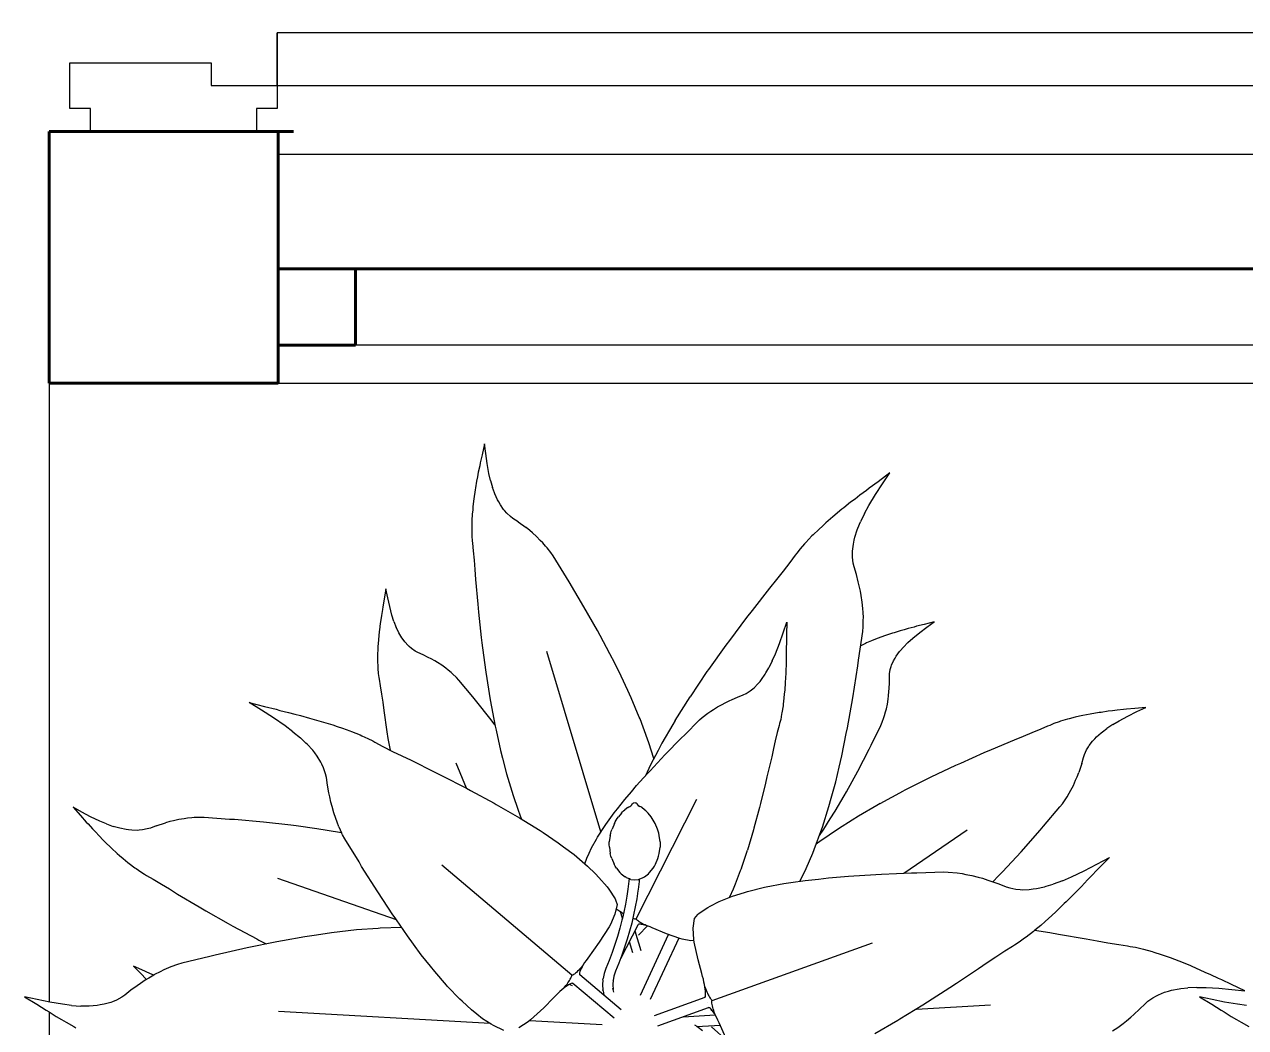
# Model space of a CAD drawing. Header units: metres. Extents: x 244.4 to 340.3, y -4.1 to 64.3.
# Drawn here: x 305.489 to 306.289, y 35.94 to 36.597 of the extents above; entities that cross this region are included whole.
import ezdxf

# ---------------------------------------------------------------- set-up
doc = ezdxf.new("R2010")
doc.units = ezdxf.units.M
doc.layers.add('A-WALL', color=6, linetype='Continuous', lineweight=60)
doc.layers.add('Edges', color=7, linetype='Continuous')

# ---------------------------------------------------------------- blocks, each defined once
blk = doc.blocks.new('*U99')
blk.add_lwpolyline([(33.6, 1753.12, -0.396717), (1595.41, 192)], format="xyb")
for points in [[(72, 192), (33.6, 192), (33.6, 1753.12), (72, 1753.12)], [(33.6, 192), (16.8, 192), (16.8, 192), (16.8, 192), (16.8, 192), (16.8, 177), (0, 177), (0, 190.94), (0, 40.94), (0, 55.94), (16.8, 55.94), (16.8, 40.94), (33.6, 40.94), (33.6, 40.94), (50, 40.94), (50, 144), (33.6, 144)]]:
    blk.add_lwpolyline(points, close=True)
blk.add_lwpolyline([(33.6, 192), (72, 192)])

msp = doc.modelspace()

# ---------------------------------------------------------------- linework, layer by layer
at = {"layer": 'A-WALL'}
for p, q in [((305.50535, 36.3623), (305.50535, 36.52717)), ((305.50535, 36.52717), (305.66535, 36.52717)), ((305.65535, 36.3623), (305.65535, 36.52717)), ((305.65535, 36.4373), (311.50535, 36.4373)), ((305.70605, 36.4373), (305.70605, 36.3873)), ((305.70605, 36.3873), (305.65535, 36.3873)), ((305.50535, 36.3623), (305.65535, 36.3623))]:
    msp.add_line(p, q, dxfattribs=at)
at = {"layer": 'Edges'}
for p, q in [((305.65535, 36.5123), (311.50535, 36.5123)), ((307.63113, 36.3873), (305.70605, 36.3873)), ((305.50535, 36.3623), (305.50535, 35.95681)), ((305.65535, 36.3623), (311.50535, 36.3623)), ((305.79061, 36.32262), (305.78907, 36.31547)), ((305.79143, 36.31618), (305.79061, 36.32262)), ((305.78782, 36.31002), (305.78752, 36.30824)), ((305.78907, 36.31547), (305.78782, 36.31002)), ((305.79236, 36.30969), (305.79143, 36.31618)), ((305.79354, 36.3032), (305.79236, 36.30969)), ((305.78656, 36.30402), (305.78606, 36.30096)), ((305.78752, 36.30824), (305.78656, 36.30402)), ((305.7946, 36.29857), (305.79354, 36.3032)), ((306.05626, 36.30347), (306.04866, 36.29777)), ((306.0515, 36.29644), (306.05626, 36.30347)), ((305.78474, 36.29369), (305.78449, 36.29246)), ((305.78545, 36.29818), (305.78474, 36.29369)), ((305.78606, 36.30096), (305.78545, 36.29818)), ((305.7946, 36.29857), (305.79594, 36.29395)), ((305.79717, 36.29053), (305.79594, 36.29395)), ((306.04281, 36.29355), (306.04102, 36.29207)), ((306.04866, 36.29777), (306.04281, 36.29355)), ((306.04683, 36.28936), (306.0515, 36.29644)), ((305.78364, 36.28647), (305.78303, 36.28161)), ((305.78449, 36.29246), (305.78364, 36.28647)), ((305.79747, 36.28971), (305.79717, 36.29053)), ((305.79917, 36.28595), (305.79747, 36.28971)), ((305.79997, 36.28449), (305.79917, 36.28595)), ((306.03345, 36.28636), (306.03053, 36.28425)), ((306.03654, 36.28886), (306.03345, 36.28636)), ((306.04102, 36.29207), (306.03654, 36.28886)), ((306.04245, 36.28217), (306.04683, 36.28936)), ((305.78287, 36.27936), (305.78257, 36.27642)), ((305.78303, 36.28161), (305.78287, 36.27936)), ((305.80105, 36.28259), (305.79997, 36.28449)), ((305.8031, 36.2796), (305.80105, 36.28259)), ((305.80378, 36.27879), (305.8031, 36.2796)), ((305.80529, 36.27707), (305.80378, 36.27879)), ((306.02481, 36.27968), (306.01899, 36.27481)), ((306.02608, 36.28061), (306.02481, 36.27968)), ((306.03053, 36.28425), (306.02608, 36.28061)), ((306.03955, 36.27691), (306.04245, 36.28217)), ((305.7823, 36.27138), (305.78223, 36.26656)), ((305.78238, 36.27237), (305.7823, 36.27138)), ((305.78257, 36.27642), (305.78238, 36.27237)), ((305.80763, 36.2749), (305.80529, 36.27707)), ((305.80928, 36.27366), (305.80763, 36.2749)), ((305.81274, 36.2714), (305.80928, 36.27366)), ((305.81274, 36.2714), (305.81783, 36.2677)), ((306.01437, 36.27086), (306.01235, 36.26893)), ((306.01899, 36.27481), (306.01437, 36.27086)), ((306.03525, 36.26723), (306.03694, 36.27146)), ((306.03955, 36.27691), (306.03694, 36.27146)), ((305.78223, 36.26656), (305.78227, 36.26556)), ((305.78227, 36.26556), (305.78234, 36.26196)), ((305.78234, 36.26196), (305.78258, 36.25896)), ((305.82024, 36.26577), (305.81783, 36.2677)), ((305.82202, 36.26421), (305.82024, 36.26577)), ((305.82476, 36.26178), (305.82202, 36.26421)), ((305.8272, 36.25932), (305.82476, 36.26178)), ((306.00523, 36.26219), (306.00121, 36.25795)), ((306.00612, 36.26301), (306.00523, 36.26219)), ((306.00964, 36.26653), (306.00612, 36.26301)), ((306.01235, 36.26893), (306.00964, 36.26653)), ((306.0329, 36.25935), (306.03335, 36.26136)), ((306.03335, 36.26136), (306.03486, 36.26623)), ((306.03486, 36.26623), (306.03525, 36.26723)), ((305.78258, 36.25896), (305.78267, 36.25752)), ((305.78267, 36.25752), (305.78321, 36.25256)), ((305.82883, 36.25765), (305.8272, 36.25932)), ((305.83069, 36.25554), (305.82883, 36.25765)), ((305.83163, 36.25437), (305.83069, 36.25554)), ((305.83402, 36.25131), (305.83163, 36.25437)), ((305.99758, 36.2538), (305.99537, 36.25096)), ((306.00043, 36.25702), (305.99758, 36.2538)), ((306.00121, 36.25795), (306.00043, 36.25702)), ((306.03186, 36.25232), (306.03236, 36.25674)), ((306.03236, 36.25674), (306.0329, 36.25935)), ((305.78321, 36.25256), (305.78379, 36.2463)), ((305.78379, 36.2463), (305.78428, 36.24016)), ((305.83551, 36.24911), (305.83402, 36.25131)), ((305.8443, 36.23495), (305.83551, 36.24911)), ((305.9943, 36.24964), (305.99081, 36.24491)), ((305.99537, 36.25096), (305.9943, 36.24964)), ((306.03183, 36.25102), (306.03186, 36.25232)), ((306.03187, 36.24823), (306.03183, 36.25102)), ((306.03233, 36.24436), (306.03187, 36.24823)), ((305.78428, 36.24016), (305.7847, 36.23377)), ((305.98636, 36.23909), (305.98196, 36.23356)), ((305.99081, 36.24491), (305.98636, 36.23909)), ((306.0329, 36.24188), (306.03233, 36.24436)), ((306.03437, 36.23705), (306.0329, 36.24188)), ((305.7847, 36.23377), (305.78623, 36.21753)), ((305.84606, 36.23221), (305.8443, 36.23495)), ((305.8558, 36.21586), (305.84606, 36.23221)), ((305.98196, 36.23356), (305.97734, 36.22796)), ((306.03558, 36.23221), (306.03437, 36.23705)), ((306.03625, 36.22962), (306.03558, 36.23221)), ((306.03701, 36.22597), (306.03625, 36.22962)), ((305.72602, 36.22747), (305.72491, 36.22081)), ((305.7272, 36.22173), (305.72602, 36.22747)), ((305.72848, 36.21597), (305.7272, 36.22173)), ((305.97734, 36.22796), (305.96604, 36.21335)), ((306.03745, 36.22316), (306.03701, 36.22597)), ((306.03814, 36.21886), (306.03745, 36.22316)), ((305.72379, 36.21408), (305.72308, 36.21017)), ((305.72398, 36.21572), (305.72379, 36.21408)), ((305.72491, 36.22081), (305.72398, 36.21572)), ((305.72999, 36.21027), (305.72848, 36.21597)), ((305.78623, 36.21753), (305.78665, 36.21236)), ((305.86471, 36.20021), (305.8558, 36.21586)), ((305.96604, 36.21335), (305.96242, 36.20882)), ((306.03853, 36.21477), (306.03814, 36.21886)), ((306.03877, 36.21204), (306.03853, 36.21477)), ((305.72274, 36.20734), (305.72229, 36.20477)), ((305.72308, 36.21017), (305.72274, 36.20734)), ((305.73127, 36.20624), (305.72999, 36.21027)), ((305.73127, 36.20624), (305.73283, 36.20227)), ((305.78665, 36.21236), (305.78854, 36.19563)), ((305.96242, 36.20882), (305.95119, 36.19374)), ((305.98627, 36.19869), (305.98865, 36.20574)), ((305.98865, 36.20574), (305.98847, 36.19758)), ((306.03889, 36.20877), (306.03877, 36.21204)), ((306.03877, 36.20257), (306.03887, 36.20702)), ((306.03887, 36.20702), (306.03889, 36.20877)), ((306.08535, 36.20594), (306.07881, 36.20423)), ((306.08059, 36.20252), (306.08535, 36.20594)), ((305.72164, 36.19953), (305.72112, 36.19406)), ((305.72183, 36.20066), (305.72164, 36.19953)), ((305.72229, 36.20477), (305.72183, 36.20066)), ((305.73422, 36.19935), (305.73283, 36.20227)), ((305.73456, 36.19866), (305.73422, 36.19935)), ((305.73641, 36.19552), (305.73456, 36.19866)), ((305.86637, 36.19705), (305.86471, 36.20021)), ((305.98384, 36.19175), (305.98627, 36.19869)), ((305.98847, 36.19758), (305.98846, 36.19145)), ((306.03582, 36.1808), (306.03848, 36.19956)), ((306.03848, 36.19956), (306.03877, 36.20257)), ((306.05806, 36.19852), (306.05285, 36.19677)), ((306.05916, 36.19882), (306.05806, 36.19852)), ((306.06311, 36.20008), (306.05916, 36.19882)), ((306.06564, 36.20071), (306.06311, 36.20008)), ((306.06835, 36.20156), (306.06564, 36.20071)), ((306.07221, 36.20251), (306.06835, 36.20156)), ((306.07127, 36.1953), (306.07585, 36.199)), ((306.07379, 36.203), (306.07221, 36.20251)), ((306.07881, 36.20423), (306.07379, 36.203)), ((306.07585, 36.199), (306.08059, 36.20252)), ((305.72076, 36.18965), (305.72072, 36.18763)), ((305.72112, 36.19406), (305.72076, 36.18965)), ((305.73727, 36.19432), (305.73641, 36.19552)), ((305.73842, 36.19277), (305.73727, 36.19432)), ((305.74059, 36.19037), (305.73842, 36.19277)), ((305.74129, 36.18973), (305.74059, 36.19037)), ((305.74286, 36.1884), (305.74129, 36.18973)), ((305.78854, 36.19563), (305.78891, 36.19208)), ((305.78891, 36.19208), (305.79127, 36.17452)), ((305.87283, 36.18506), (305.86637, 36.19705)), ((305.94879, 36.19062), (305.9375, 36.17475)), ((305.95119, 36.19374), (305.94879, 36.19062)), ((305.98124, 36.185), (305.98384, 36.19175)), ((305.98846, 36.19145), (305.98834, 36.18946)), ((305.98834, 36.18946), (305.98837, 36.18482)), ((306.04022, 36.19174), (306.03716, 36.19024)), ((306.04104, 36.19208), (306.04022, 36.19174)), ((306.04434, 36.19357), (306.04104, 36.19208)), ((306.04682, 36.19451), (306.04434, 36.19357)), ((306.04868, 36.1953), (306.04682, 36.19451)), ((306.05285, 36.19677), (306.04868, 36.1953)), ((306.06303, 36.18697), (306.06512, 36.18943)), ((306.06812, 36.19248), (306.06512, 36.18943)), ((306.06812, 36.19248), (306.07127, 36.1953)), ((305.72058, 36.18136), (305.72055, 36.18048)), ((305.72072, 36.18763), (305.72056, 36.18499)), ((305.72056, 36.18499), (305.72058, 36.18136)), ((305.74526, 36.18678), (305.74286, 36.1884)), ((305.74695, 36.18589), (305.74526, 36.18678)), ((305.75044, 36.18433), (305.74695, 36.18589)), ((305.7538, 36.18263), (305.75044, 36.18433)), ((305.75561, 36.18172), (305.7538, 36.18263)), ((305.75806, 36.18034), (305.75561, 36.18172)), ((305.86691, 36.06822), (305.83141, 36.18657)), ((305.87595, 36.17874), (305.87283, 36.18506)), ((305.97922, 36.18033), (305.98124, 36.185)), ((305.98837, 36.18482), (305.98821, 36.18147)), ((305.98821, 36.18147), (305.98823, 36.17846)), ((306.05874, 36.18045), (306.05968, 36.18213)), ((306.05968, 36.18213), (306.06043, 36.18341)), ((306.06043, 36.18341), (306.06254, 36.18638)), ((306.06254, 36.18638), (306.06303, 36.18697)), ((305.72055, 36.18048), (305.72071, 36.1762)), ((305.72071, 36.1762), (305.72079, 36.17532)), ((305.72079, 36.17532), (305.72103, 36.17216)), ((305.75988, 36.17919), (305.75806, 36.18034)), ((305.76267, 36.17742), (305.75988, 36.17919)), ((305.76518, 36.17558), (305.76267, 36.17742)), ((305.76684, 36.17434), (305.76518, 36.17558)), ((305.76875, 36.17275), (305.76684, 36.17434)), ((305.79127, 36.17452), (305.79148, 36.17287)), ((305.88017, 36.17037), (305.87595, 36.17874)), ((305.93643, 36.17329), (305.92532, 36.1568)), ((305.9375, 36.17475), (305.93643, 36.17329)), ((305.97506, 36.17247), (305.97696, 36.17577)), ((305.97922, 36.18033), (305.97696, 36.17577)), ((305.98823, 36.17846), (305.988, 36.17365)), ((305.988, 36.17365), (305.98801, 36.17236)), ((306.03206, 36.15609), (306.03538, 36.17717)), ((306.03538, 36.17717), (306.03582, 36.1808)), ((306.05606, 36.17176), (306.05656, 36.17461)), ((306.05656, 36.17461), (306.05714, 36.17659)), ((306.05714, 36.17659), (306.05743, 36.17749)), ((306.05743, 36.17749), (306.05874, 36.18045)), ((305.72103, 36.17216), (305.72141, 36.16954)), ((305.72141, 36.16954), (305.72156, 36.16829)), ((305.72156, 36.16829), (305.72231, 36.16401)), ((305.76973, 36.17184), (305.76875, 36.17275)), ((305.77219, 36.1695), (305.76973, 36.17184)), ((305.77374, 36.1678), (305.77219, 36.1695)), ((305.78293, 36.15667), (305.77374, 36.1678)), ((305.79148, 36.17287), (305.79438, 36.15471)), ((305.88451, 36.16089), (305.88017, 36.17037)), ((305.96724, 36.16266), (305.96978, 36.16522)), ((305.96978, 36.16522), (305.97118, 36.16689)), ((305.97118, 36.16689), (305.97224, 36.16822)), ((305.97224, 36.16822), (305.97461, 36.1717)), ((305.97461, 36.1717), (305.97506, 36.17247)), ((305.98766, 36.16608), (305.98736, 36.1611)), ((305.98801, 36.17236), (305.98766, 36.16608)), ((306.05576, 36.16227), (306.05594, 36.16604)), ((306.05593, 36.16986), (306.05606, 36.17176)), ((306.05594, 36.16604), (306.05593, 36.16986)), ((305.72231, 36.16401), (305.72315, 36.15861)), ((305.72315, 36.15861), (305.72389, 36.15332)), ((305.88674, 36.15614), (305.88451, 36.16089)), ((305.95647, 36.15662), (305.96019, 36.15808)), ((305.96019, 36.15808), (305.96202, 36.15896)), ((305.96202, 36.15896), (305.96466, 36.16061)), ((305.96466, 36.16061), (305.96643, 36.16198)), ((305.96643, 36.16198), (305.96724, 36.16266)), ((305.9871, 36.15881), (305.98688, 36.15588)), ((305.98736, 36.1611), (305.9871, 36.15881)), ((306.0551, 36.15532), (306.05541, 36.15744)), ((306.05541, 36.15744), (306.05567, 36.16025)), ((306.05567, 36.16025), (306.05576, 36.16227)), ((305.64445, 36.14799), (305.63644, 36.153)), ((305.63644, 36.153), (305.64647, 36.15039)), ((305.64647, 36.15039), (305.65405, 36.14859)), ((305.72389, 36.15332), (305.72456, 36.14784)), ((305.78475, 36.15453), (305.78293, 36.15667)), ((305.79494, 36.1417), (305.78475, 36.15453)), ((305.79438, 36.15471), (305.79759, 36.13765)), ((305.89201, 36.14356), (305.88674, 36.15614)), ((305.91548, 36.1412), (305.92532, 36.1568)), ((305.94072, 36.14853), (305.94341, 36.15022)), ((305.94341, 36.15022), (305.94638, 36.15181)), ((305.94638, 36.15181), (305.94833, 36.15289)), ((305.94833, 36.15289), (305.95095, 36.15417)), ((305.95095, 36.15417), (305.95287, 36.155)), ((305.95287, 36.155), (305.95647, 36.15662)), ((305.98626, 36.15091), (305.98555, 36.14627)), ((305.98635, 36.15187), (305.98626, 36.15091)), ((305.98688, 36.15588), (305.98635, 36.15187)), ((306.02858, 36.13651), (306.03206, 36.15609)), ((306.05397, 36.14901), (306.05463, 36.15205)), ((306.05463, 36.15205), (306.0551, 36.15532)), ((306.2241, 36.1498), (306.21683, 36.14909)), ((306.21822, 36.14706), (306.2241, 36.1498)), ((305.65232, 36.14296), (305.64445, 36.14799)), ((305.6599, 36.13778), (305.65232, 36.14296)), ((305.65405, 36.14859), (305.65646, 36.14786)), ((305.65646, 36.14786), (305.66221, 36.14654)), ((305.66221, 36.14654), (305.6663, 36.14536)), ((305.6663, 36.14536), (305.67003, 36.14451)), ((305.67003, 36.14451), (305.6759, 36.14282)), ((305.6759, 36.14282), (305.67751, 36.14245)), ((305.67751, 36.14245), (305.68517, 36.14019)), ((305.72456, 36.14784), (305.72671, 36.13395)), ((305.79745, 36.1384), (305.79494, 36.1417)), ((305.89253, 36.14233), (305.89201, 36.14356)), ((305.89751, 36.1291), (305.89253, 36.14233)), ((305.91548, 36.1412), (305.91405, 36.1387)), ((305.92166, 36.13168), (305.93159, 36.14164)), ((305.93159, 36.14164), (305.93325, 36.14315)), ((305.93325, 36.14315), (305.93692, 36.14601)), ((305.93692, 36.14601), (305.93896, 36.14744)), ((305.93896, 36.14744), (305.94072, 36.14853)), ((305.98472, 36.14196), (305.98403, 36.1392)), ((305.98534, 36.14531), (305.98472, 36.14196)), ((305.98555, 36.14627), (305.98534, 36.14531)), ((306.05129, 36.14012), (306.05242, 36.14333)), ((306.05242, 36.14333), (306.05285, 36.14459)), ((306.05285, 36.14459), (306.05352, 36.14698)), ((306.05352, 36.14698), (306.05397, 36.14901)), ((306.17277, 36.14213), (306.16815, 36.14074)), ((306.17373, 36.14236), (306.17277, 36.14213)), ((306.17765, 36.14342), (306.17373, 36.14236)), ((306.18054, 36.14402), (306.17765, 36.14342)), ((306.18273, 36.14455), (306.18054, 36.14402)), ((306.18755, 36.14544), (306.18273, 36.14455)), ((306.19351, 36.14646), (306.18755, 36.14544)), ((306.19476, 36.14659), (306.19351, 36.14646)), ((306.19925, 36.14728), (306.19476, 36.14659)), ((306.20209, 36.14755), (306.19925, 36.14728)), ((306.20516, 36.148), (306.20209, 36.14755)), ((306.20947, 36.14837), (306.20516, 36.148)), ((306.2065, 36.1411), (306.21232, 36.1442)), ((306.21125, 36.14863), (306.20947, 36.14837)), ((306.21683, 36.14909), (306.21125, 36.14863)), ((306.21232, 36.1442), (306.21822, 36.14706)), ((305.66509, 36.13392), (305.6599, 36.13778)), ((305.66509, 36.13392), (305.67006, 36.1298)), ((305.68517, 36.14019), (305.69124, 36.13836)), ((305.69124, 36.13836), (305.69398, 36.13737)), ((305.69398, 36.13737), (305.69754, 36.13624)), ((305.69754, 36.13624), (305.70235, 36.13442)), ((305.70235, 36.13442), (305.70351, 36.13403)), ((305.70351, 36.13403), (305.70904, 36.13178)), ((305.72671, 36.13395), (305.72733, 36.12955)), ((305.79759, 36.13765), (305.79819, 36.13499)), ((305.79819, 36.13499), (305.80115, 36.12156)), ((305.91405, 36.1387), (305.90685, 36.12632)), ((305.98252, 36.13348), (305.98114, 36.12803)), ((305.98373, 36.1379), (305.98252, 36.13348)), ((305.98403, 36.1392), (305.98373, 36.1379)), ((306.02774, 36.13267), (306.02858, 36.13651)), ((306.04395, 36.12508), (306.05036, 36.13801)), ((306.05036, 36.13801), (306.05129, 36.14012)), ((306.15512, 36.13555), (306.14932, 36.13309)), ((306.15967, 36.13756), (306.15512, 36.13555)), ((306.16102, 36.13809), (306.15967, 36.13756)), ((306.1638, 36.13923), (306.16102, 36.13809)), ((306.16721, 36.1404), (306.1638, 36.13923)), ((306.16815, 36.14074), (306.16721, 36.1404)), ((306.19178, 36.13049), (306.19484, 36.13325)), ((306.19484, 36.13325), (306.19553, 36.13379)), ((306.19553, 36.13379), (306.19841, 36.13601)), ((306.20241, 36.13869), (306.19841, 36.13601)), ((306.20241, 36.13869), (306.2065, 36.1411)), ((305.67359, 36.12648), (305.67006, 36.1298)), ((305.67441, 36.1257), (305.67359, 36.12648)), ((305.67801, 36.12175), (305.67441, 36.1257)), ((305.70904, 36.13178), (305.71015, 36.13125)), ((305.71015, 36.13125), (305.71412, 36.1295)), ((305.71412, 36.1295), (305.71733, 36.12784)), ((305.71733, 36.12784), (305.71885, 36.1271)), ((305.71885, 36.1271), (305.72395, 36.12431)), ((305.72733, 36.12955), (305.72869, 36.12184)), ((305.89828, 36.12673), (305.89751, 36.1291)), ((305.90167, 36.11643), (305.89828, 36.12673)), ((305.90685, 36.12632), (305.90442, 36.12167)), ((305.90887, 36.1187), (305.91973, 36.12984)), ((305.91973, 36.12984), (305.92166, 36.13168)), ((305.98114, 36.12803), (305.97996, 36.12283)), ((306.02482, 36.11816), (306.02774, 36.13267)), ((306.13767, 36.12842), (306.12266, 36.12202)), ((306.14362, 36.13076), (306.13767, 36.12842)), ((306.14932, 36.13309), (306.14362, 36.13076)), ((306.18693, 36.12482), (306.18915, 36.12768)), ((306.18915, 36.12768), (306.19062, 36.12929)), ((306.19062, 36.12929), (306.19178, 36.13049)), ((305.67935, 36.12005), (305.67801, 36.12175)), ((305.681, 36.11784), (305.67935, 36.12005)), ((305.68343, 36.11395), (305.681, 36.11784)), ((305.72395, 36.12431), (305.73029, 36.12101)), ((305.73029, 36.12101), (305.73637, 36.11803)), ((305.73637, 36.11803), (305.74257, 36.11517)), ((305.80115, 36.12156), (305.80242, 36.11668)), ((305.89911, 36.10838), (305.90887, 36.1187)), ((305.90442, 36.12167), (305.8994, 36.11212)), ((305.97889, 36.11756), (305.97573, 36.10425)), ((305.97996, 36.12283), (305.97889, 36.11756)), ((306.023, 36.11074), (306.02482, 36.11816)), ((306.0352, 36.108), (306.04275, 36.12254)), ((306.04275, 36.12254), (306.04395, 36.12508)), ((306.11786, 36.12004), (306.1025, 36.11316)), ((306.12266, 36.12202), (306.11786, 36.12004)), ((306.18314, 36.11712), (306.18382, 36.11908)), ((306.18382, 36.11908), (306.18518, 36.12196)), ((306.18518, 36.12196), (306.18635, 36.12393)), ((306.18635, 36.12393), (306.18693, 36.12482)), ((305.68403, 36.11275), (305.68343, 36.11395)), ((305.68521, 36.11016), (305.68403, 36.11275)), ((305.68647, 36.10641), (305.68521, 36.11016)), ((305.74257, 36.11517), (305.75809, 36.10738)), ((305.77879, 36.09683), (305.77215, 36.11325)), ((305.80242, 36.11668), (305.80508, 36.10642)), ((305.8994, 36.11212), (305.89607, 36.10494)), ((306.02076, 36.101), (306.023, 36.11074)), ((306.09923, 36.11173), (306.08322, 36.10414)), ((306.1025, 36.11316), (306.09923, 36.11173)), ((306.18204, 36.11315), (306.18006, 36.10717)), ((306.18204, 36.11315), (306.18314, 36.11712)), ((305.68703, 36.10389), (305.68647, 36.10641)), ((305.68774, 36.09888), (305.68703, 36.10389)), ((305.75809, 36.10738), (305.76293, 36.10508)), ((305.76293, 36.10508), (305.77832, 36.09707)), ((305.80508, 36.10642), (305.80937, 36.0922)), ((305.89032, 36.09863), (305.89728, 36.10627)), ((305.89728, 36.10627), (305.89911, 36.10838)), ((305.97573, 36.10425), (305.97485, 36.10013)), ((306.02779, 36.09449), (306.0352, 36.108)), ((306.08171, 36.10344), (306.06529, 36.09516)), ((306.08322, 36.10414), (306.08171, 36.10344)), ((306.17653, 36.09877), (306.17801, 36.10212)), ((306.17801, 36.10212), (306.17896, 36.10429)), ((306.17896, 36.10429), (306.18006, 36.10717)), ((305.68869, 36.09395), (305.68774, 36.09888)), ((305.68916, 36.09133), (305.68869, 36.09395)), ((305.77832, 36.09707), (305.77879, 36.09683)), ((305.77879, 36.09683), (305.78151, 36.09549)), ((305.78151, 36.09549), (305.79695, 36.08706)), ((305.88249, 36.08941), (305.88694, 36.09453)), ((305.88694, 36.09453), (305.89032, 36.09863)), ((305.97485, 36.10013), (305.97149, 36.08689)), ((306.01779, 36.09032), (306.02076, 36.101)), ((306.02622, 36.09188), (306.02779, 36.09449)), ((306.05001, 36.08691), (306.06529, 36.09516)), ((306.17239, 36.09122), (306.17383, 36.09363)), ((306.17383, 36.09363), (306.17493, 36.09569)), ((306.17493, 36.09569), (306.17653, 36.09877)), ((305.68998, 36.08772), (305.68916, 36.09133)), ((305.69074, 36.085), (305.68998, 36.08772)), ((305.79695, 36.08706), (305.79837, 36.08632)), ((305.79837, 36.08632), (305.81356, 36.07755)), ((305.80937, 36.0922), (305.81251, 36.08321)), ((305.87788, 36.08348), (305.88249, 36.08941)), ((305.88627, 36.08512), (305.88629, 36.08513)), ((305.88629, 36.08513), (305.88633, 36.08517)), ((305.88633, 36.08517), (305.88685, 36.08571)), ((305.88646, 36.08521), (305.88633, 36.08517)), ((305.88646, 36.08521), (305.88635, 36.08507)), ((305.8865, 36.08526), (305.88646, 36.08521)), ((305.88685, 36.08571), (305.8865, 36.08526)), ((305.88673, 36.08542), (305.8865, 36.08526)), ((305.88685, 36.08571), (305.88692, 36.0858)), ((305.88692, 36.0858), (305.88743, 36.08656)), ((305.88731, 36.08629), (305.88692, 36.0858)), ((305.88743, 36.08656), (305.88773, 36.08694)), ((305.88773, 36.08694), (305.88812, 36.08724)), ((305.88812, 36.08724), (305.88858, 36.08742)), ((305.88858, 36.08742), (305.88908, 36.08749)), ((305.88908, 36.08749), (305.88957, 36.08742)), ((305.88957, 36.08742), (305.89003, 36.08724)), ((305.89003, 36.08724), (305.89042, 36.08694)), ((305.89004, 36.01132), (305.92983, 36.08975)), ((305.89042, 36.08694), (305.89073, 36.08656)), ((305.89123, 36.0858), (305.89073, 36.08656)), ((305.8913, 36.08571), (305.89123, 36.0858)), ((305.89182, 36.08517), (305.8913, 36.08571)), ((305.89165, 36.08526), (305.8913, 36.08571)), ((305.89165, 36.08526), (305.89142, 36.08542)), ((305.89169, 36.08521), (305.89165, 36.08526)), ((305.8918, 36.08507), (305.89169, 36.08521)), ((305.89182, 36.08517), (305.89169, 36.08521)), ((305.89186, 36.08513), (305.89182, 36.08517)), ((305.89188, 36.08512), (305.89186, 36.08513)), ((305.97149, 36.08689), (305.97086, 36.08416)), ((306.01638, 36.08502), (306.01779, 36.09032)), ((306.0204, 36.08187), (306.02622, 36.09188)), ((306.04766, 36.08553), (306.03577, 36.07862)), ((306.05001, 36.08691), (306.04766, 36.08553)), ((306.16773, 36.08467), (306.16937, 36.08676)), ((306.16937, 36.08676), (306.17156, 36.08996)), ((306.17156, 36.08996), (306.17239, 36.09122)), ((305.5267, 36.08129), (305.52101, 36.08439)), ((305.52101, 36.08439), (305.52589, 36.07896)), ((305.52589, 36.07896), (305.52958, 36.07474)), ((305.53251, 36.07823), (305.5267, 36.08129)), ((305.53845, 36.07538), (305.53251, 36.07823)), ((305.59605, 36.07726), (305.59374, 36.07692)), ((305.59884, 36.07753), (305.59605, 36.07726)), ((305.60035, 36.0776), (305.59884, 36.07753)), ((305.60423, 36.07775), (305.60035, 36.0776)), ((305.60688, 36.07767), (305.60423, 36.07775)), ((305.62351, 36.07648), (305.60688, 36.07767)), ((305.69184, 36.08086), (305.69074, 36.085)), ((305.69314, 36.07705), (305.69184, 36.08086)), ((305.81251, 36.08321), (305.81404, 36.07889)), ((305.81356, 36.07755), (305.82702, 36.06921)), ((305.81404, 36.07889), (305.81493, 36.0767)), ((305.87016, 36.07313), (305.8756, 36.08069)), ((305.8756, 36.08069), (305.87788, 36.08348)), ((305.87692, 36.07605), (305.87762, 36.07713)), ((305.87762, 36.07713), (305.87839, 36.07816)), ((305.88035, 36.08065), (305.87839, 36.07816)), ((305.88035, 36.08065), (305.88105, 36.08144)), ((305.88105, 36.08144), (305.88181, 36.08215)), ((305.88181, 36.08215), (305.88263, 36.0828)), ((305.88452, 36.08421), (305.88263, 36.0828)), ((305.88452, 36.08421), (305.88514, 36.0846)), ((305.88514, 36.0846), (305.88582, 36.08491)), ((305.88576, 36.08469), (305.88627, 36.08512)), ((305.88582, 36.08491), (305.88627, 36.08512)), ((305.89233, 36.08491), (305.89188, 36.08512)), ((305.89239, 36.08469), (305.89188, 36.08512)), ((305.89301, 36.0846), (305.89233, 36.08491)), ((305.89363, 36.08421), (305.89301, 36.0846)), ((305.89552, 36.0828), (305.89363, 36.08421)), ((305.89635, 36.08215), (305.89552, 36.0828)), ((305.89711, 36.08144), (305.89635, 36.08215)), ((305.8978, 36.08065), (305.89711, 36.08144)), ((305.89976, 36.07816), (305.8978, 36.08065)), ((305.90053, 36.07713), (305.89976, 36.07816)), ((305.90123, 36.07605), (305.90053, 36.07713)), ((305.97086, 36.08416), (305.9672, 36.0708)), ((306.01208, 36.07147), (306.01638, 36.08502)), ((306.01718, 36.07683), (306.0204, 36.08187)), ((306.03577, 36.07862), (306.03151, 36.07593)), ((306.15691, 36.072), (306.16773, 36.08467)), ((305.52958, 36.07474), (305.53085, 36.07346)), ((305.53085, 36.07346), (305.5337, 36.07022)), ((305.5337, 36.07022), (305.53588, 36.06801)), ((305.54283, 36.07353), (305.53845, 36.07538)), ((305.54283, 36.07353), (305.54736, 36.0719)), ((305.55085, 36.07089), (305.54736, 36.0719)), ((305.55169, 36.07066), (305.55085, 36.07089)), ((305.55573, 36.06983), (305.55169, 36.07066)), ((305.55738, 36.06962), (305.55573, 36.06983)), ((305.55955, 36.06938), (305.55738, 36.06962)), ((305.56318, 36.06929), (305.55955, 36.06938)), ((305.56423, 36.06936), (305.56318, 36.06929)), ((305.56651, 36.06958), (305.56423, 36.06936)), ((305.56964, 36.0702), (305.56651, 36.06958)), ((305.57162, 36.07081), (305.56964, 36.0702)), ((305.57547, 36.07229), (305.57162, 36.07081)), ((305.57547, 36.07229), (305.58146, 36.07424)), ((305.58443, 36.07506), (305.58146, 36.07424)), ((305.58674, 36.07559), (305.58443, 36.07506)), ((305.59031, 36.07638), (305.58674, 36.07559)), ((305.59374, 36.07692), (305.59031, 36.07638)), ((305.62676, 36.0763), (305.62351, 36.07648)), ((305.64572, 36.07461), (305.62676, 36.0763)), ((305.66361, 36.07264), (305.64572, 36.07461)), ((305.66714, 36.07214), (305.66361, 36.07264)), ((305.68065, 36.07034), (305.66714, 36.07214)), ((305.6876, 36.06915), (305.68065, 36.07034)), ((305.69685, 36.06767), (305.6876, 36.06915)), ((305.69398, 36.07454), (305.69314, 36.07705)), ((305.69514, 36.07161), (305.69398, 36.07454)), ((305.69514, 36.07161), (305.69695, 36.06765)), ((305.82702, 36.06921), (305.82906, 36.0678)), ((305.8647, 36.06482), (305.86965, 36.07244)), ((305.86965, 36.07244), (305.87016, 36.07313)), ((305.87373, 36.06878), (305.87424, 36.07013)), ((305.87577, 36.07374), (305.87424, 36.07013)), ((305.87577, 36.07374), (305.87631, 36.07492)), ((305.87631, 36.07492), (305.87692, 36.07605)), ((305.90184, 36.07492), (305.90123, 36.07605)), ((305.90238, 36.07374), (305.90184, 36.07492)), ((305.90391, 36.07013), (305.90238, 36.07374)), ((305.90442, 36.06878), (305.90391, 36.07013)), ((305.96689, 36.06957), (305.96292, 36.05634)), ((305.9672, 36.0708), (305.96689, 36.06957)), ((306.00672, 36.05664), (306.01168, 36.07017)), ((306.01013, 36.06595), (306.013, 36.07012)), ((306.02254, 36.07028), (306.0103, 36.06187)), ((306.01168, 36.07017), (306.01208, 36.07147)), ((306.013, 36.07012), (306.01718, 36.07683)), ((306.03151, 36.07593), (306.02254, 36.07028)), ((306.06553, 36.04124), (306.1069, 36.06957)), ((306.14222, 36.05523), (306.15483, 36.06949)), ((306.15483, 36.06949), (306.15691, 36.072)), ((305.53588, 36.06801), (305.53778, 36.06588)), ((305.53778, 36.06588), (305.541, 36.06267)), ((305.541, 36.06267), (305.54185, 36.06175)), ((305.54185, 36.06175), (305.54621, 36.05755)), ((305.69695, 36.06765), (305.69685, 36.06767)), ((305.6976, 36.06624), (305.69695, 36.06765)), ((305.69899, 36.06375), (305.6976, 36.06624)), ((305.70839, 36.04857), (305.69899, 36.06375)), ((305.82906, 36.0678), (305.83892, 36.06116)), ((305.83892, 36.06116), (305.84239, 36.05854)), ((305.86071, 36.05772), (305.86392, 36.06342)), ((305.86392, 36.06342), (305.8647, 36.06482)), ((305.87234, 36.06004), (305.87242, 36.0618)), ((305.87299, 36.066), (305.87242, 36.0618)), ((305.87299, 36.066), (305.87332, 36.0674)), ((305.87332, 36.0674), (305.87373, 36.06878)), ((305.90484, 36.0674), (305.90442, 36.06878)), ((305.90516, 36.066), (305.90484, 36.0674)), ((305.90573, 36.0618), (305.90516, 36.066)), ((305.90573, 36.0618), (305.90581, 36.06004)), ((306.0103, 36.06187), (306.008, 36.06014)), ((305.54621, 36.05755), (305.54978, 36.0542)), ((305.54978, 36.0542), (305.55151, 36.05276)), ((305.84239, 36.05854), (305.84931, 36.05337)), ((305.84931, 36.05337), (305.85634, 36.04739)), ((305.85763, 36.05104), (305.85917, 36.0544)), ((305.85917, 36.0544), (305.86071, 36.05772)), ((305.87249, 36.05828), (305.87234, 36.06004)), ((305.87249, 36.05828), (305.87305, 36.0541)), ((305.8734, 36.05243), (305.87305, 36.0541)), ((305.90475, 36.05243), (305.9051, 36.0541)), ((305.9051, 36.0541), (305.90566, 36.05828)), ((305.90581, 36.06004), (305.90566, 36.05828)), ((305.95897, 36.04452), (305.96292, 36.05634)), ((306.00146, 36.04433), (306.00572, 36.05432)), ((306.00572, 36.05432), (306.00672, 36.05664)), ((306.13002, 36.04199), (306.14222, 36.05523)), ((305.55151, 36.05276), (305.55371, 36.05079)), ((305.55371, 36.05079), (305.55689, 36.04826)), ((305.55689, 36.04826), (305.55765, 36.04762)), ((305.55765, 36.04762), (305.56151, 36.04473)), ((305.7101, 36.04564), (305.70839, 36.04857)), ((305.7207, 36.02897), (305.7101, 36.04564)), ((305.84791, 35.97432), (305.7626, 36.04641)), ((305.85634, 36.04739), (305.85763, 36.05104)), ((305.85634, 36.04739), (305.8582, 36.04581)), ((305.8582, 36.04581), (305.86337, 36.04073)), ((305.87396, 36.05082), (305.8734, 36.05243)), ((305.87396, 36.05082), (305.87553, 36.04715)), ((305.87621, 36.04579), (305.87553, 36.04715)), ((305.87709, 36.04454), (305.87621, 36.04579)), ((305.90106, 36.04454), (305.90194, 36.04579)), ((305.90194, 36.04579), (305.90263, 36.04715)), ((305.90263, 36.04715), (305.90419, 36.05082)), ((305.90419, 36.05082), (305.90475, 36.05243)), ((306.18364, 36.04283), (306.19193, 36.04713)), ((306.19193, 36.04713), (306.20028, 36.05156)), ((306.20028, 36.05156), (306.19299, 36.04418)), ((305.56151, 36.04473), (305.56234, 36.04418)), ((305.56234, 36.04418), (305.5653, 36.04213)), ((305.5653, 36.04213), (305.56787, 36.04056)), ((305.56787, 36.04056), (305.56909, 36.03979)), ((305.56909, 36.03979), (305.57341, 36.03732)), ((305.57341, 36.03732), (305.57884, 36.03412)), ((305.73299, 36.01056), (305.65514, 36.03767)), ((305.86337, 36.04073), (305.86564, 36.03845)), ((305.86564, 36.03845), (305.87093, 36.03218)), ((305.87709, 36.04454), (305.87929, 36.04175)), ((305.88016, 36.04087), (305.87929, 36.04175)), ((305.88016, 36.04087), (305.88277, 36.03891)), ((305.88349, 36.03842), (305.88277, 36.03891)), ((305.88349, 36.03842), (305.8854, 36.03764)), ((305.88542, 36.03784), (305.88524, 36.03591)), ((305.8854, 36.03764), (305.88618, 36.03733)), ((305.88661, 36.03718), (305.88618, 36.03733)), ((305.88661, 36.03718), (305.88908, 36.03687)), ((305.88908, 36.03687), (305.89154, 36.03718)), ((305.89154, 36.03718), (305.89197, 36.03733)), ((305.89205, 36.03736), (305.89191, 36.03585)), ((305.89197, 36.03733), (305.89205, 36.03736)), ((305.89205, 36.03736), (305.89466, 36.03842)), ((305.89466, 36.03842), (305.89538, 36.03891)), ((305.89538, 36.03891), (305.898, 36.04087)), ((305.898, 36.04087), (305.89886, 36.04175)), ((305.89886, 36.04175), (305.90106, 36.04454)), ((305.95826, 36.04271), (305.95496, 36.03394)), ((305.95897, 36.04452), (305.95826, 36.04271)), ((305.99727, 36.03596), (305.99875, 36.03889)), ((305.99875, 36.03889), (306.00146, 36.04433)), ((306.00083, 36.03651), (306.00941, 36.03737)), ((306.00941, 36.03737), (306.0161, 36.03821)), ((306.0161, 36.03821), (306.02918, 36.03921)), ((306.02918, 36.03921), (306.03272, 36.03957)), ((306.03272, 36.03957), (306.05073, 36.04061)), ((306.05073, 36.04061), (306.07047, 36.04145)), ((306.07047, 36.04145), (306.07386, 36.04146)), ((306.07386, 36.04146), (306.09171, 36.04202)), ((306.09171, 36.04202), (306.09456, 36.04197)), ((306.09456, 36.04197), (306.10044, 36.04143)), ((306.10044, 36.04143), (306.10356, 36.04096)), ((306.10356, 36.04096), (306.10615, 36.04044)), ((306.10615, 36.04044), (306.1101, 36.03965)), ((306.1101, 36.03965), (306.11424, 36.03854)), ((306.11424, 36.03854), (306.11698, 36.03784)), ((306.11698, 36.03784), (306.12051, 36.03674)), ((306.12378, 36.03557), (306.12752, 36.03945)), ((306.12752, 36.03945), (306.13002, 36.04199)), ((306.16943, 36.03629), (306.17536, 36.03886)), ((306.17536, 36.03886), (306.18364, 36.04283)), ((306.18765, 36.03852), (306.18581, 36.03679)), ((306.19299, 36.04418), (306.18765, 36.03852)), ((305.57884, 36.03412), (305.58409, 36.03092)), ((305.58409, 36.03092), (305.58951, 36.02751)), ((305.87093, 36.03218), (305.87201, 36.03072)), ((305.87201, 36.03072), (305.87619, 36.02431)), ((305.88459, 36.03063), (305.88391, 36.02619)), ((305.88524, 36.03591), (305.88459, 36.03063)), ((305.89114, 36.02971), (305.89035, 36.02442)), ((305.89126, 36.03055), (305.89114, 36.02971)), ((305.89191, 36.03585), (305.89126, 36.03055)), ((305.95357, 36.03081), (305.95124, 36.02545)), ((305.95496, 36.03394), (305.95357, 36.03081)), ((305.96104, 36.02866), (305.96297, 36.02927)), ((305.96297, 36.02927), (305.97418, 36.03201)), ((305.97418, 36.03201), (305.97526, 36.0322)), ((305.97526, 36.0322), (305.98687, 36.03444)), ((305.98687, 36.03444), (305.99141, 36.03505)), ((305.99141, 36.03505), (306.00083, 36.03651)), ((306.12051, 36.03674), (306.12301, 36.03584)), ((306.12301, 36.03584), (306.12775, 36.0342)), ((306.12775, 36.0342), (306.13245, 36.0323)), ((306.13245, 36.0323), (306.13491, 36.03153)), ((306.13491, 36.03153), (306.13879, 36.03075)), ((306.13879, 36.03075), (306.14162, 36.03047)), ((306.14162, 36.03047), (306.14296, 36.0304)), ((306.14296, 36.0304), (306.14755, 36.03055)), ((306.14755, 36.03055), (306.15029, 36.03088)), ((306.15029, 36.03088), (306.15243, 36.03118)), ((306.15243, 36.03118), (306.15765, 36.03233)), ((306.15765, 36.03233), (306.15874, 36.03265)), ((306.15874, 36.03265), (306.16337, 36.03405)), ((306.16943, 36.03629), (306.16337, 36.03405)), ((306.17873, 36.02952), (306.17613, 36.02672)), ((306.1818, 36.03247), (306.17873, 36.02952)), ((306.18581, 36.03679), (306.1818, 36.03247)), ((305.58951, 36.02751), (305.60357, 36.01922)), ((305.73061, 36.01389), (305.7207, 36.02897)), ((305.87619, 36.02431), (305.87641, 36.0238)), ((305.87641, 36.0238), (305.87748, 36.0207)), ((305.88391, 36.02619), (305.88297, 36.02091)), ((305.89035, 36.02442), (305.8894, 36.01913)), ((305.93853, 36.01966), (305.94444, 36.0227)), ((305.94444, 36.0227), (305.94879, 36.02447)), ((305.94879, 36.02447), (305.95311, 36.02619)), ((305.95311, 36.02619), (305.96104, 36.02866)), ((306.1706, 36.02127), (306.16481, 36.01577)), ((306.17173, 36.02248), (306.1706, 36.02127)), ((306.17613, 36.02672), (306.17173, 36.02248)), ((305.60357, 36.01922), (305.608, 36.01654)), ((305.608, 36.01654), (305.62267, 36.00826)), ((305.73268, 36.01101), (305.73061, 36.01389)), ((305.87614, 36.01445), (305.87309, 36.00764)), ((305.87748, 36.0207), (305.87614, 36.01445)), ((305.87794, 36.01703), (305.87684, 36.0177)), ((305.87922, 36.0162), (305.87794, 36.01703)), ((305.88043, 36.0154), (305.87922, 36.0162)), ((305.88095, 36.01168), (305.87968, 36.0159)), ((305.88153, 36.01462), (305.88043, 36.0154)), ((305.88188, 36.01563), (305.88095, 36.01168)), ((305.8817, 36.0145), (305.88153, 36.01462)), ((305.88195, 36.01431), (305.88182, 36.01441)), ((305.88297, 36.02091), (305.88188, 36.01563)), ((305.88831, 36.01383), (305.88783, 36.01167)), ((305.8894, 36.01913), (305.88831, 36.01383)), ((305.92824, 36.01158), (305.93032, 36.01411)), ((305.93032, 36.01411), (305.93071, 36.01451)), ((305.93071, 36.01451), (305.93695, 36.0188)), ((305.93695, 36.0188), (305.93853, 36.01966)), ((306.16481, 36.01577), (306.1602, 36.01143)), ((305.62267, 36.00826), (305.62576, 36.00647)), ((305.62576, 36.00647), (305.64136, 35.99809)), ((305.72235, 36.00512), (305.72099, 36.00501)), ((305.73645, 36.00551), (305.72235, 36.00512)), ((305.73299, 36.01056), (305.73268, 36.01101)), ((305.74009, 36.00018), (305.73299, 36.01056)), ((305.87223, 36.006), (305.86587, 35.99607)), ((305.87309, 36.00764), (305.87223, 36.006)), ((305.88064, 36.01036), (305.87926, 36.00509)), ((305.88, 35.98537), (305.89123, 36.00745)), ((305.88095, 36.01168), (305.88064, 36.01036)), ((305.881, 36.01152), (305.88095, 36.01168)), ((305.88707, 36.00855), (305.88569, 36.00326)), ((305.88783, 36.01167), (305.88707, 36.00855)), ((305.88742, 36.00957), (305.88744, 36.00953)), ((305.88767, 36.01172), (305.88783, 36.01167)), ((305.88783, 36.01167), (305.88842, 36.01151)), ((305.88842, 36.01151), (305.88894, 36.01139)), ((305.88894, 36.01139), (305.88939, 36.01132)), ((305.88939, 36.01132), (305.88975, 36.0113)), ((305.88975, 36.0113), (305.89004, 36.01132)), ((305.89009, 36.01112), (305.89004, 36.01132)), ((305.89026, 36.01086), (305.89009, 36.01112)), ((305.89054, 36.01056), (305.89026, 36.01086)), ((305.89094, 36.01021), (305.89054, 36.01056)), ((305.89144, 36.00982), (305.89094, 36.01021)), ((305.89123, 36.00745), (305.89131, 36.00753)), ((305.89168, 36.00771), (305.89131, 36.00753)), ((305.89202, 36.00941), (305.89144, 36.00982)), ((305.8974, 36.00662), (305.89151, 36.0005)), ((305.89219, 36.00777), (305.89168, 36.00771)), ((305.89269, 36.00898), (305.89202, 36.00941)), ((305.89283, 36.00775), (305.89219, 36.00777)), ((305.89342, 36.00854), (305.89269, 36.00898)), ((305.89361, 36.00765), (305.89283, 36.00775)), ((305.8942, 36.0081), (305.89342, 36.00854)), ((305.89451, 36.00747), (305.89361, 36.00765)), ((305.89501, 36.00767), (305.8942, 36.0081)), ((305.89553, 36.00721), (305.89451, 36.00747)), ((305.89584, 36.00726), (305.89501, 36.00767)), ((305.89666, 36.00687), (305.89553, 36.00721)), ((305.89666, 36.00687), (305.89584, 36.00726)), ((305.89789, 36.00646), (305.89666, 36.00687)), ((305.89919, 36.00599), (305.89789, 36.00646)), ((305.90057, 36.00545), (305.89919, 36.00599)), ((305.90996, 36.00151), (305.90057, 36.00545)), ((305.92731, 36.00525), (305.92824, 36.01158)), ((305.9278, 35.99781), (305.92731, 36.00525)), ((306.15521, 36.00702), (306.15123, 36.00378)), ((306.15797, 36.00954), (306.15521, 36.00702)), ((306.1602, 36.01143), (306.15797, 36.00954)), ((305.64136, 35.99809), (305.64282, 35.99729)), ((305.64282, 35.99729), (305.64759, 35.99488)), ((305.6729, 35.99959), (305.65834, 35.99694)), ((305.68046, 36.00064), (305.6729, 35.99959)), ((305.69034, 36.00216), (305.68046, 36.00064)), ((305.70137, 36.00335), (305.69034, 36.00216)), ((305.70681, 36.00401), (305.70137, 36.00335)), ((305.72099, 36.00501), (305.70681, 36.00401)), ((305.74416, 35.9948), (305.74009, 36.00018)), ((305.87773, 35.99982), (305.87606, 35.99456)), ((305.87926, 36.00509), (305.87773, 35.99982)), ((305.88415, 35.99798), (305.88247, 35.9927)), ((305.88569, 36.00326), (305.88415, 35.99798)), ((305.88924, 36.00354), (305.89312, 35.99058)), ((305.89281, 35.96137), (305.91128, 36.00104)), ((305.91802, 35.99867), (305.89924, 35.95838)), ((305.91872, 35.99843), (305.90996, 36.00151)), ((305.92013, 35.99807), (305.91872, 35.99843)), ((305.9259, 35.99696), (305.92013, 35.99807)), ((305.92803, 35.99597), (305.9278, 35.99781)), ((306.14459, 35.9986), (306.14109, 35.99604)), ((306.1456, 35.9993), (306.14459, 35.9986)), ((306.15031, 36.00296), (306.1456, 35.9993)), ((306.15106, 36.00363), (306.15031, 36.00296)), ((306.15123, 36.00378), (306.15106, 36.00363)), ((306.16107, 36.00214), (306.15106, 36.00363)), ((306.16677, 36.00109), (306.16107, 36.00214)), ((306.18499, 35.99803), (306.16677, 36.00109)), ((306.19211, 35.9966), (306.18499, 35.99803)), ((305.63498, 35.99229), (305.61416, 35.98758)), ((305.65446, 35.9963), (305.63498, 35.99229)), ((305.65834, 35.99694), (305.65446, 35.9963)), ((305.7492, 35.98781), (305.74416, 35.9948)), ((305.86587, 35.99607), (305.85825, 35.98562)), ((305.87423, 35.9893), (305.87226, 35.98404)), ((305.87606, 35.99456), (305.87423, 35.9893)), ((305.88247, 35.9927), (305.88064, 35.98742)), ((305.88777, 35.98898), (305.88556, 35.99632)), ((305.9279, 35.997), (305.9259, 35.99696)), ((305.93054, 35.98445), (305.92803, 35.99597)), ((305.9398, 35.95776), (306.04488, 35.9956)), ((306.13167, 35.99012), (306.12565, 35.98628)), ((306.13664, 35.99315), (306.13167, 35.99012)), ((306.13804, 35.99409), (306.13664, 35.99315)), ((306.14109, 35.99604), (306.13804, 35.99409)), ((306.19906, 35.99534), (306.19211, 35.9966)), ((306.2063, 35.99417), (306.19906, 35.99534)), ((306.21211, 35.99333), (306.2063, 35.99417)), ((306.21378, 35.99301), (306.21211, 35.99333)), ((306.21732, 35.99241), (306.21378, 35.99301)), ((306.22152, 35.99142), (306.21732, 35.99241)), ((306.2227, 35.99117), (306.22152, 35.99142)), ((306.22834, 35.98962), (306.2227, 35.99117)), ((306.22948, 35.98924), (306.22834, 35.98962)), ((306.23424, 35.98779), (306.22948, 35.98924)), ((305.58932, 35.98134), (305.58514, 35.97978)), ((305.59222, 35.98218), (305.58932, 35.98134)), ((305.61063, 35.98665), (305.59222, 35.98218)), ((305.61416, 35.98758), (305.61063, 35.98665)), ((305.75517, 35.98038), (305.7492, 35.98781)), ((305.85535, 35.9812), (305.85461, 35.97991)), ((305.85535, 35.9812), (305.85463, 35.9803)), ((305.85621, 35.9826), (305.85535, 35.9812)), ((305.85718, 35.98407), (305.85621, 35.9826)), ((305.85825, 35.98562), (305.85718, 35.98407)), ((305.87226, 35.98404), (305.87015, 35.97878)), ((305.87867, 35.98215), (305.87655, 35.9769)), ((305.88064, 35.98742), (305.87867, 35.98215)), ((305.93305, 35.97553), (305.93054, 35.98445)), ((306.12003, 35.98251), (306.11445, 35.97856)), ((306.12565, 35.98628), (306.12003, 35.98251)), ((306.23764, 35.98654), (306.23424, 35.98779)), ((306.2403, 35.98567), (306.23764, 35.98654)), ((306.24597, 35.98346), (306.2403, 35.98567)), ((306.25301, 35.98064), (306.24597, 35.98346)), ((305.56599, 35.97782), (305.56068, 35.9803)), ((305.56068, 35.9803), (305.56537, 35.97543)), ((305.56537, 35.97543), (305.5689, 35.97166)), ((305.57138, 35.97541), (305.56599, 35.97782)), ((305.57388, 35.97442), (305.57067, 35.9725)), ((305.57388, 35.97442), (305.57138, 35.97541)), ((305.57441, 35.97473), (305.57388, 35.97442)), ((305.57807, 35.97661), (305.57441, 35.97473)), ((305.58051, 35.97784), (305.57807, 35.97661)), ((305.58351, 35.97916), (305.58051, 35.97784)), ((305.58514, 35.97978), (305.58351, 35.97916)), ((305.75797, 35.97674), (305.75517, 35.98038)), ((305.76572, 35.96781), (305.75797, 35.97674)), ((305.84751, 35.97298), (305.84773, 35.97351)), ((305.84773, 35.97351), (305.84786, 35.97396)), ((305.84786, 35.97396), (305.84791, 35.97432)), ((305.84818, 35.97432), (305.84791, 35.97432)), ((305.84854, 35.97446), (305.84818, 35.97432)), ((305.84901, 35.97472), (305.84854, 35.97446)), ((305.84955, 35.97511), (305.84901, 35.97472)), ((305.85017, 35.97561), (305.84955, 35.97511)), ((305.85086, 35.97621), (305.85017, 35.97561)), ((305.85158, 35.97691), (305.85086, 35.97621)), ((305.85234, 35.97769), (305.85158, 35.97691)), ((305.85311, 35.97852), (305.85234, 35.97769)), ((305.85293, 35.97593), (305.85286, 35.97529)), ((305.85286, 35.97529), (305.85297, 35.97478)), ((305.85315, 35.97672), (305.85293, 35.97593)), ((305.85304, 35.97465), (305.85297, 35.97478)), ((305.8801, 35.95175), (305.85304, 35.97465)), ((305.85388, 35.9794), (305.85311, 35.97852)), ((305.8535, 35.97765), (305.85315, 35.97672)), ((305.85399, 35.97872), (305.8535, 35.97765)), ((305.85463, 35.9803), (305.85388, 35.9794)), ((305.85461, 35.97991), (305.85399, 35.97872)), ((305.86902, 35.97553), (305.86833, 35.97226)), ((305.87015, 35.97878), (305.86902, 35.97553)), ((305.87544, 35.9737), (305.87485, 35.97089)), ((305.87655, 35.9769), (305.87544, 35.9737)), ((305.93358, 35.97358), (305.93305, 35.97553)), ((305.93405, 35.97169), (305.93358, 35.97358)), ((306.11445, 35.97856), (306.09994, 35.96902)), ((306.25442, 35.97996), (306.25301, 35.98064)), ((306.25973, 35.97775), (306.25442, 35.97996)), ((306.26297, 35.97618), (306.25973, 35.97775)), ((306.26663, 35.97464), (306.26297, 35.97618)), ((306.27158, 35.97221), (306.26663, 35.97464)), ((305.56296, 35.96742), (305.5589, 35.9645)), ((305.56511, 35.969), (305.56296, 35.96742)), ((305.56822, 35.97105), (305.56511, 35.969)), ((305.57067, 35.9725), (305.56822, 35.97105)), ((305.5689, 35.97166), (305.56903, 35.97153)), ((305.76642, 35.96697), (305.76572, 35.96781)), ((305.7744, 35.95863), (305.76642, 35.96697)), ((305.84258, 35.9658), (305.84136, 35.96477)), ((305.84372, 35.96669), (305.84258, 35.9658)), ((305.84258, 35.9658), (305.84331, 35.96669)), ((305.84331, 35.96669), (305.84402, 35.96759)), ((305.84478, 35.96746), (305.84372, 35.96669)), ((305.84402, 35.96759), (305.84469, 35.96847)), ((305.84469, 35.96847), (305.84531, 35.96934)), ((305.84575, 35.96809), (305.84478, 35.96746)), ((305.84531, 35.96934), (305.84588, 35.97017)), ((305.84662, 35.96857), (305.84575, 35.96809)), ((305.84588, 35.97017), (305.84639, 35.97096)), ((305.84824, 35.96746), (305.84602, 35.96824)), ((305.84639, 35.97096), (305.84684, 35.9717)), ((305.84738, 35.96891), (305.84662, 35.96857)), ((305.84684, 35.9717), (305.84721, 35.97237)), ((305.84721, 35.97237), (305.84751, 35.97298)), ((305.84802, 35.9691), (305.84738, 35.96891)), ((305.84802, 35.9691), (305.84811, 35.9691)), ((305.84811, 35.9691), (305.84855, 35.96913)), ((305.84855, 35.96913), (305.87552, 35.94634)), ((305.86822, 35.97142), (305.86798, 35.96814)), ((305.86798, 35.96814), (305.8682, 35.96487)), ((305.86822, 35.97142), (305.86833, 35.97226)), ((305.87489, 35.97134), (305.87466, 35.96814)), ((305.87466, 35.96814), (305.87487, 35.96494)), ((305.87528, 35.96319), (305.87475, 35.96578)), ((305.87485, 35.97089), (305.87477, 35.9705)), ((305.93446, 35.9699), (305.93405, 35.97169)), ((305.93481, 35.96822), (305.93446, 35.9699)), ((305.93508, 35.96664), (305.93481, 35.96822)), ((305.93529, 35.9652), (305.93508, 35.96664)), ((305.93508, 35.96664), (305.93549, 35.96556)), ((305.93542, 35.9639), (305.93529, 35.9652)), ((305.93549, 35.96556), (305.93591, 35.9645)), ((306.09553, 35.96598), (306.0809, 35.95666)), ((306.09994, 35.96902), (306.09553, 35.96598)), ((306.2409, 35.96445), (306.2459, 35.96543)), ((306.2459, 35.96543), (306.24697, 35.96555)), ((306.24697, 35.96555), (306.25149, 35.96606)), ((306.25752, 35.96634), (306.25149, 35.96606)), ((306.25752, 35.96634), (306.26353, 35.96627)), ((306.26353, 35.96627), (306.27194, 35.96581)), ((306.27373, 35.97132), (306.27158, 35.97221)), ((306.27194, 35.96581), (306.28039, 35.96504)), ((306.28021, 35.96817), (306.27373, 35.97132)), ((306.28883, 35.96416), (306.28021, 35.96817)), ((305.49739, 35.95846), (305.4891, 35.96028)), ((305.4891, 35.96028), (305.49721, 35.95533)), ((305.50569, 35.95674), (305.49739, 35.95846)), ((305.54944, 35.95805), (305.54686, 35.95698)), ((305.55287, 35.9599), (305.54944, 35.95805)), ((305.55496, 35.96135), (305.55287, 35.9599)), ((305.5589, 35.9645), (305.55496, 35.96135)), ((305.77589, 35.95727), (305.7744, 35.95863)), ((305.782, 35.95163), (305.77589, 35.95727)), ((305.8359, 35.95959), (305.82943, 35.95296)), ((305.83733, 35.96103), (305.8359, 35.95959)), ((305.83872, 35.96238), (305.83733, 35.96103)), ((305.84007, 35.96363), (305.83872, 35.96238)), ((305.84136, 35.96477), (305.84007, 35.96363)), ((305.86831, 35.96403), (305.8682, 35.96487)), ((305.86831, 35.96403), (305.86884, 35.96142)), ((305.93498, 35.9598), (305.90176, 35.94784)), ((305.93518, 35.9602), (305.93498, 35.9598)), ((305.93522, 35.96028), (305.93518, 35.9602)), ((305.93522, 35.96028), (305.93538, 35.96093)), ((305.93538, 35.96093), (305.93547, 35.96176)), ((305.93548, 35.96275), (305.93542, 35.9639)), ((305.93547, 35.96176), (305.93548, 35.96275)), ((305.93591, 35.9645), (305.93635, 35.96348)), ((305.93635, 35.96348), (305.93678, 35.96251)), ((305.93678, 35.96251), (305.93722, 35.9616)), ((305.93722, 35.9616), (305.93765, 35.96076)), ((305.93765, 35.96076), (305.93806, 35.96)), ((305.93806, 35.96), (305.93846, 35.95934)), ((305.93846, 35.95934), (305.93884, 35.95878)), ((305.93884, 35.95878), (305.93919, 35.95833)), ((305.93919, 35.95833), (305.93951, 35.95799)), ((305.93951, 35.95799), (305.9398, 35.95776)), ((305.9396, 35.95715), (305.93967, 35.95753)), ((305.9396, 35.95662), (305.9396, 35.95715)), ((305.93967, 35.95753), (305.9398, 35.95776)), ((306.22352, 35.95565), (306.22543, 35.95732)), ((306.22543, 35.95732), (306.22863, 35.95955)), ((306.22863, 35.95955), (306.23106, 35.96091)), ((306.23106, 35.96091), (306.23223, 35.9615)), ((306.23223, 35.9615), (306.23635, 35.96314)), ((306.23635, 35.96314), (306.23891, 35.9639)), ((306.23891, 35.9639), (306.2409, 35.96445)), ((306.26739, 35.95846), (306.2591, 35.96028)), ((306.2591, 35.96028), (306.26721, 35.95533)), ((306.27569, 35.95674), (306.26739, 35.95846)), ((306.28039, 35.96504), (306.28883, 35.96416)), ((305.49721, 35.95533), (305.50329, 35.95146)), ((305.50329, 35.95146), (305.50533, 35.95033)), ((305.50533, 35.95033), (305.50535, 35.95031)), ((305.50535, 35.95031), (305.50535, 35.7623)), ((305.50535, 35.95031), (305.50997, 35.94736)), ((305.514, 35.95532), (305.50569, 35.95674)), ((305.51996, 35.95458), (305.514, 35.95532)), ((305.51996, 35.95458), (305.52599, 35.95417)), ((305.53054, 35.95416), (305.52599, 35.95417)), ((305.53161, 35.95417), (305.53054, 35.95416)), ((305.53669, 35.95457), (305.53161, 35.95417)), ((305.53873, 35.95489), (305.53669, 35.95457)), ((305.54136, 35.95536), (305.53873, 35.95489)), ((305.54564, 35.95652), (305.54136, 35.95536)), ((305.54686, 35.95698), (305.54564, 35.95652)), ((305.79434, 35.94266), (305.65567, 35.95066)), ((305.78565, 35.94876), (305.782, 35.95163)), ((305.82943, 35.95296), (305.8207, 35.94502)), ((305.90416, 35.94117), (305.93752, 35.95315)), ((305.93655, 35.95631), (305.93658, 35.95633)), ((305.93752, 35.95315), (305.93767, 35.95315)), ((305.93817, 35.95299), (305.93767, 35.95315)), ((305.93869, 35.95261), (305.93817, 35.95299)), ((305.93926, 35.95203), (305.93869, 35.95261)), ((305.93959, 35.95162), (305.93896, 35.95119)), ((305.93989, 35.95126), (305.93926, 35.95203)), ((305.93966, 35.95595), (305.9396, 35.95662)), ((305.93978, 35.95516), (305.93966, 35.95595)), ((305.93997, 35.95427), (305.93978, 35.95516)), ((305.94057, 35.9503), (305.93989, 35.95126)), ((305.94021, 35.95329), (305.93997, 35.95427)), ((305.9405, 35.95224), (305.94021, 35.95329)), ((305.94084, 35.95116), (305.9405, 35.95224)), ((305.94129, 35.94917), (305.94057, 35.9503)), ((305.94121, 35.95005), (305.94084, 35.95116)), ((305.94162, 35.94895), (305.94121, 35.95005)), ((305.94204, 35.94788), (305.94129, 35.94917)), ((306.07794, 35.95469), (306.06291, 35.94553)), ((306.07379, 35.95216), (306.12224, 35.95487)), ((306.0809, 35.95666), (306.07794, 35.95469)), ((306.21626, 35.94871), (306.21995, 35.95207)), ((306.21995, 35.95207), (306.22352, 35.95565)), ((306.26721, 35.95533), (306.27329, 35.95146)), ((306.27329, 35.95146), (306.27533, 35.95033)), ((306.27533, 35.95033), (306.27997, 35.94736)), ((306.284, 35.95532), (306.27569, 35.95674)), ((306.28996, 35.95458), (306.284, 35.95532)), ((305.50997, 35.94736), (305.51343, 35.94542)), ((305.51343, 35.94542), (305.51647, 35.94349)), ((305.51647, 35.94349), (305.5215, 35.94069)), ((305.78935, 35.94587), (305.78565, 35.94876)), ((305.79495, 35.94227), (305.78935, 35.94587)), ((305.79648, 35.94134), (305.79495, 35.94227)), ((305.80331, 35.93807), (305.79648, 35.94134)), ((305.81923, 35.9439), (305.81303, 35.93976)), ((305.8207, 35.94502), (305.81923, 35.9439)), ((305.8203, 35.94472), (305.86779, 35.94198)), ((305.92083, 35.94716), (305.94177, 35.94834)), ((305.9299, 35.94066), (305.92841, 35.94163)), ((305.94519, 35.94142), (305.92962, 35.94055)), ((305.94204, 35.94788), (305.94162, 35.94895)), ((305.94282, 35.94644), (305.94204, 35.94788)), ((305.94361, 35.94486), (305.94282, 35.94644)), ((305.94442, 35.94316), (305.94361, 35.94486)), ((305.94961, 35.93145), (305.94442, 35.94316)), ((306.06156, 35.94467), (306.04637, 35.9359)), ((306.06291, 35.94553), (306.06156, 35.94467)), ((306.2057, 35.94015), (306.20917, 35.94279)), ((306.20917, 35.94279), (306.21144, 35.94451)), ((306.21144, 35.94451), (306.21429, 35.9469)), ((306.21429, 35.9469), (306.21626, 35.94871)), ((306.27997, 35.94736), (306.28343, 35.94542)), ((306.28343, 35.94542), (306.28647, 35.94349)), ((306.28647, 35.94349), (306.2915, 35.94069)), ((305.5215, 35.94069), (305.52283, 35.93986)), ((305.9299, 35.94066), (305.93058, 35.94015)), ((305.93339, 35.93781), (305.93058, 35.94015)), ((305.94961, 35.93145), (305.93944, 35.94057)), ((306.20228, 35.93787), (306.2057, 35.94015))]:
    msp.add_line(p, q, dxfattribs=at)

# ---------------------------------------------------------------- block references
at = {"xscale": -0.0009000000000045201, "yscale": 0.0009000000000045201, "zscale": 0.0009000000000045201, "rotation": 270}
msp.add_blockref('*U99', (305.48199, 36.52717), dxfattribs=at)

doc.saveas('drawing.dxf')
